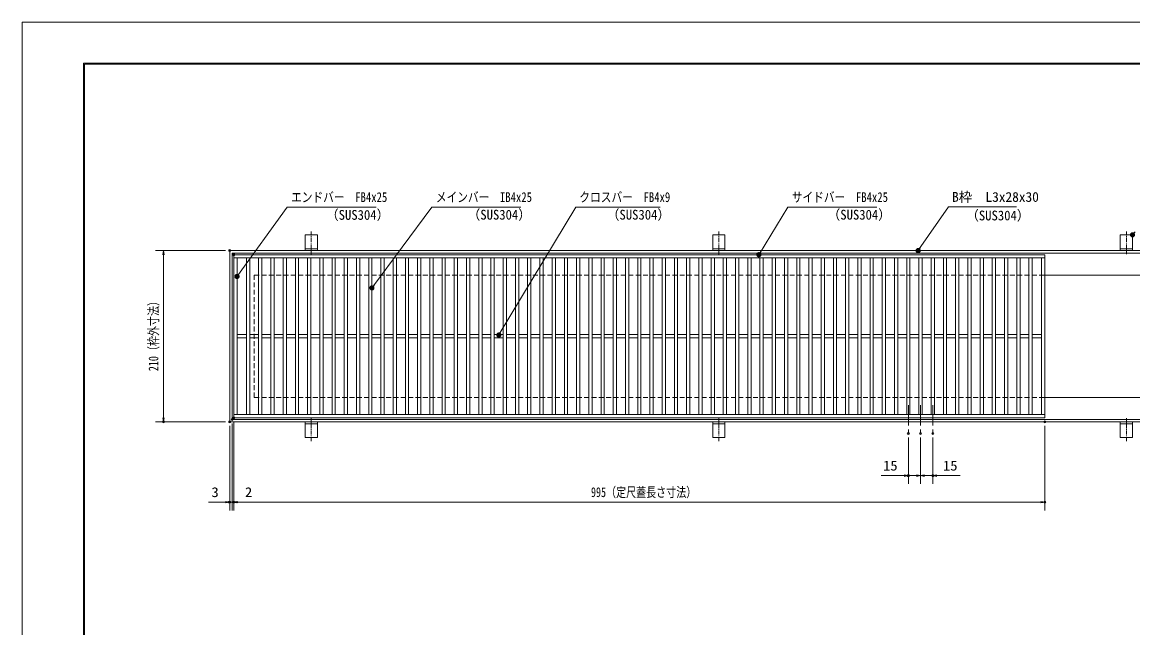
# Model space of a CAD drawing. Units: millimetres, scale not verified. Extents: x -1050 to 1050, y -742 to 742.
# Drawn here: x -1050 to 312, y 0 to 742 of the extents above; entities that cross this region are included whole.
import ezdxf
from ezdxf.enums import TextEntityAlignment as Align

# ---------------------------------------------------------------- set-up
doc = ezdxf.new("R2010")
doc.units = ezdxf.units.MM
doc.header["$LTSCALE"] = 5
doc.header["$PDMODE"] = 32
doc.header["$PDSIZE"] = 2.5
doc.linetypes.add('CHAIN1', pattern=[8, 5, -1, 1, -1])
doc.linetypes.add('DASHED1', pattern=[1.8, 1.2, -0.6])
for name, color, linetype, lineweight in [('0-0_7-図\u3000枠', 4, 'Continuous', 9), ('0-1_アンカー', 7, 'Continuous', 9), ('0-2_枠', 7, 'Continuous', 9), ('0-3_寸法注釈', 2, 'Continuous', 9), ('0-4_0', 2, 'Continuous', 9), ('0-5_DEFPOINTS', 134, 'Continuous', 9), ('0-6_蓋', 5, 'Continuous', 9), ('0-8_中心線', 6, 'CHAIN1', 9), ('0-A_溝開口', 4, 'DASHED1', 9)]:
    doc.layers.add(name, color=color, linetype=linetype, lineweight=lineweight)
doc.styles.add('ＭＳ ゴシック', font='')
doc.styles.get('ＭＳ ゴシック').set_extended_font_data('MS Gothic')

# ---------------------------------------------------------------- blocks, each defined once
blk = doc.blocks.new('A$C5D7C781A')
at = {"layer": '0-1_アンカー', "color": 6, "linetype": 'CHAIN1'}
blk.add_line((37.5, 140.11), (37.5, 0), dxfattribs=at)
at = {"layer": '0-1_アンカー'}
for p, q in [((0, 118.78), (0, 22.26)), ((0, 118.78), (75, 118.78)), ((75, 118.78), (75, 22.26)), ((75, 33.76), (0, 33.76)), ((0, 22.26), (75, 22.26))]:
    blk.add_line(p, q, dxfattribs=at)
blk = doc.blocks.new('_OPEN')
at = {"layer": '0-4_0'}
blk.add_line((0, 0), (-5, 0), dxfattribs=at)
blk.add_lwpolyline([(-5, 0.833), (0, 0), (-5, -0.833)], dxfattribs=at)
blk = doc.blocks.new('_Dot')
at = {"layer": '0-4_0'}
for p, q in [((-2.5, 0), (-5, 0)), ((2.445, 0.5), (-2.445, 0.5)), ((1.997, 1.5), (-1.997, 1.5)), ((2.289, -0.995), (-2.289, -0.995)), ((1.499, -1.995), (-1.499, -1.995))]:
    blk.add_line(p, q, dxfattribs=at)
for points in [[(2.5, 0), (2.48, 0.313), (2.421, 0.622), (2.324, 0.92), (2.191, 1.204), (2.023, 1.469), (1.822, 1.711), (1.594, 1.926), (1.34, 2.111), (1.064, 2.262), (0.773, 2.378), (0.468, 2.456), (0.157, 2.495), (-0.157, 2.495), (-0.468, 2.456), (-0.773, 2.378), (-1.064, 2.262), (-1.34, 2.111), (-1.594, 1.926), (-1.822, 1.711), (-2.023, 1.469), (-2.191, 1.204), (-2.324, 0.92), (-2.421, 0.622), (-2.48, 0.313), (-2.5, 0), (0, 0)], [(-2.5, 0), (-2.48, -0.313), (-2.421, -0.622), (-2.324, -0.92), (-2.191, -1.204), (-2.023, -1.469), (-1.822, -1.711), (-1.594, -1.926), (-1.34, -2.111), (-1.064, -2.262), (-0.773, -2.378), (-0.468, -2.456), (-0.157, -2.495), (0.157, -2.495), (0.468, -2.456), (0.773, -2.378), (1.064, -2.262), (1.34, -2.111), (1.594, -1.926), (1.822, -1.711), (2.023, -1.469), (2.191, -1.204), (2.324, -0.92), (2.421, -0.622), (2.48, -0.313), (2.5, 0), (0, 0)]]:
    blk.add_lwpolyline(points, close=True, dxfattribs=at)

msp = doc.modelspace()

# ---------------------------------------------------------------- linework, layer by layer
at = {"layer": '0-0_7-図\u3000枠'}
for p, q in [((-975, -692.5), (-975, 692.5)), ((-973.75, -691.25), (-973.75, 691.25)), ((-973.75, 691.25), (998.75, 691.25))]:
    msp.add_line(p, q, dxfattribs=at)
msp.add_lwpolyline([(-975, 692.5), (1000, 692.5), (1000, -692.5)], dxfattribs=at)
at = {"layer": '0-2_枠'}
for p, q in [((-795.45, 462.475), (409.55, 462.475)), ((-795.45, 462.475), (-795.45, 252.475)), ((-792.45, 459.475), (407.714, 459.475)), ((-792.45, 459.475), (-792.45, 255.475)), ((204.55, 432.475), (409.55, 432.475)), ((204.55, 282.475), (409.55, 282.475)), ((-795.45, 252.475), (409.55, 252.475)), ((-792.45, 255.475), (411.386, 255.475))]:
    msp.add_line(p, q, dxfattribs=at)
at = {"layer": '0-3_寸法注釈'}
for p, q in [((-800.45, 462.475), (-886.669, 462.475)), ((-876.669, 457.475), (-876.669, 257.475)), ((-800.45, 252.475), (-886.669, 252.475)), ((-795.45, 247.475), (-795.45, 143.953)), ((-792.45, 250.475), (-792.45, 143.953)), ((-792.45, 250.475), (-792.45, 143.953)), ((-790.45, 252.475), (-790.45, 143.953)), ((-790.45, 252.475), (-790.45, 143.953)), ((204.55, 247.475), (204.55, 143.953)), ((37.05, 233.328), (37.05, 176.522)), ((52.05, 233.328), (52.05, 176.522)), ((52.05, 233.328), (52.05, 176.522)), ((67.05, 233.328), (67.05, 176.522)), ((32.05, 186.522), (3.513, 186.522)), ((52.05, 186.522), (37.05, 186.522)), ((47.05, 186.522), (42.05, 186.522)), ((52.05, 186.522), (67.05, 186.522)), ((57.05, 186.522), (62.05, 186.522)), ((72.05, 186.522), (100.587, 186.522)), ((-800.45, 153.953), (-821.563, 153.953)), ((-797.45, 153.953), (-802.45, 153.953)), ((-792.45, 153.953), (-795.45, 153.953)), ((-792.45, 153.953), (-790.45, 153.953)), ((-787.45, 153.953), (-782.45, 153.953)), ((-785.45, 153.953), (199.55, 153.953)), ((-785.45, 153.953), (-764.337, 153.953))]:
    msp.add_line(p, q, dxfattribs=at)
for points in [[(-615.707, 515.749), (-724.931, 515.749), (-785.857, 431.667)], [(-438.147, 515.749), (-547.371, 515.749), (-620.349, 417.453)], [(-267.513, 515.749), (-370.72, 515.749), (-464.747, 359.829)], [(-1.475, 515.749), (-110.699, 515.749), (-145.749, 458.322)], [(169.797, 515.968), (86.447, 515.968), (49.664, 463.288)]]:
    msp.add_lwpolyline(points, dxfattribs=at)
at = {"layer": '0-5_DEFPOINTS'}
msp.add_lwpolyline([(-1050, -742.5), (-1050, 742.5), (1050, 742.5), (1050, -742.5)], close=True, dxfattribs=at)
for p in [(-795.45, 462.475), (-876.669, 252.475), (-795.45, 252.475), (-795.45, 252.475), (-792.45, 255.475), (-790.45, 257.475), (204.55, 252.475), (37.05, 238.328), (52.05, 238.328), (67.05, 238.328), (37.05, 186.522), (67.05, 186.522), (-795.45, 153.953), (-790.45, 153.953), (204.55, 153.953)]:
    msp.add_point(p, dxfattribs=at)
at = {"layer": '0-6_蓋'}
for p, q in [((204.55, 457.475), (-790.45, 457.475)), ((-790.45, 257.475), (-790.45, 457.475)), ((204.55, 453.475), (-790.45, 453.475)), ((-786.45, 261.475), (-786.45, 453.475)), ((-774.95, 453.475), (-774.95, 261.475)), ((-770.95, 453.475), (-770.95, 261.475)), ((-759.95, 453.475), (-759.95, 261.475)), ((-755.95, 453.475), (-755.95, 261.475)), ((-744.95, 453.475), (-744.95, 261.475)), ((-740.95, 453.475), (-740.95, 261.475)), ((-729.95, 453.475), (-729.95, 261.475)), ((-725.95, 453.475), (-725.95, 261.475)), ((-714.95, 453.475), (-714.95, 261.475)), ((-710.95, 453.475), (-710.95, 261.475)), ((-699.95, 453.475), (-699.95, 261.475)), ((-695.95, 453.475), (-695.95, 261.475)), ((-684.95, 453.475), (-684.95, 261.475)), ((-680.95, 453.475), (-680.95, 261.475)), ((-669.95, 453.475), (-669.95, 261.475)), ((-665.95, 453.475), (-665.95, 261.475)), ((-654.95, 453.475), (-654.95, 261.475)), ((-650.95, 453.475), (-650.95, 261.475)), ((-639.95, 453.475), (-639.95, 261.475)), ((-635.95, 453.475), (-635.95, 261.475)), ((-624.95, 453.475), (-624.95, 261.475)), ((-620.95, 453.475), (-620.95, 261.475)), ((-609.95, 453.475), (-609.95, 261.475)), ((-605.95, 453.475), (-605.95, 261.475)), ((-594.95, 453.475), (-594.95, 261.475)), ((-590.95, 453.475), (-590.95, 261.475)), ((-579.95, 453.475), (-579.95, 261.475)), ((-575.95, 453.475), (-575.95, 261.475)), ((-564.95, 453.475), (-564.95, 261.475)), ((-560.95, 453.475), (-560.95, 261.475)), ((-549.95, 453.475), (-549.95, 261.475)), ((-545.95, 453.475), (-545.95, 261.475)), ((-534.95, 453.475), (-534.95, 261.475)), ((-530.95, 453.475), (-530.95, 261.475)), ((-519.95, 453.475), (-519.95, 261.475)), ((-515.95, 453.475), (-515.95, 261.475)), ((-504.95, 453.475), (-504.95, 261.475)), ((-500.95, 453.475), (-500.95, 261.475)), ((-489.95, 453.475), (-489.95, 261.475)), ((-485.95, 453.475), (-485.95, 261.475)), ((-474.95, 453.475), (-474.95, 261.475)), ((-470.95, 453.475), (-470.95, 261.475)), ((-459.95, 453.475), (-459.95, 261.475)), ((-455.95, 453.475), (-455.95, 261.475)), ((-444.95, 453.475), (-444.95, 261.475)), ((-440.95, 453.475), (-440.95, 261.475)), ((-429.95, 453.475), (-429.95, 261.475)), ((-425.95, 453.475), (-425.95, 261.475)), ((-414.95, 453.475), (-414.95, 261.475)), ((-410.95, 453.475), (-410.95, 261.475)), ((-399.95, 453.475), (-399.95, 261.475)), ((-395.95, 453.475), (-395.95, 261.475)), ((-384.95, 453.475), (-384.95, 261.475)), ((-380.95, 453.475), (-380.95, 261.475)), ((-369.95, 453.475), (-369.95, 261.475)), ((-365.95, 453.475), (-365.95, 261.475)), ((-354.95, 453.475), (-354.95, 261.475)), ((-350.95, 453.475), (-350.95, 261.475)), ((-339.95, 453.475), (-339.95, 261.475)), ((-335.95, 453.475), (-335.95, 261.475)), ((-324.95, 453.475), (-324.95, 261.475)), ((-320.95, 453.475), (-320.95, 261.475)), ((-309.95, 453.475), (-309.95, 261.475)), ((-305.95, 453.475), (-305.95, 261.475)), ((-294.95, 453.475), (-294.95, 261.475)), ((-290.95, 453.475), (-290.95, 261.475)), ((-279.95, 453.475), (-279.95, 261.475)), ((-275.95, 453.475), (-275.95, 261.475)), ((-264.95, 453.475), (-264.95, 261.475)), ((-260.95, 453.475), (-260.95, 261.475)), ((-249.95, 453.475), (-249.95, 261.475)), ((-245.95, 453.475), (-245.95, 261.475)), ((-234.95, 453.475), (-234.95, 261.475)), ((-230.95, 453.475), (-230.95, 261.475)), ((-219.95, 453.475), (-219.95, 261.475)), ((-215.95, 453.475), (-215.95, 261.475)), ((-204.95, 453.475), (-204.95, 261.475)), ((-200.95, 453.475), (-200.95, 261.475)), ((-189.95, 453.475), (-189.95, 261.475)), ((-185.95, 453.475), (-185.95, 261.475)), ((-174.95, 453.475), (-174.95, 261.475)), ((-170.95, 453.475), (-170.95, 261.475)), ((-159.95, 453.475), (-159.95, 261.475)), ((-155.95, 453.475), (-155.95, 261.475)), ((-144.95, 453.475), (-144.95, 261.475)), ((-140.95, 453.475), (-140.95, 261.475)), ((-129.95, 453.475), (-129.95, 261.475)), ((-125.95, 453.475), (-125.95, 261.475)), ((-114.95, 453.475), (-114.95, 261.475)), ((-110.95, 453.475), (-110.95, 261.475)), ((-99.95, 453.475), (-99.95, 261.475)), ((-95.95, 453.475), (-95.95, 261.475)), ((-84.95, 453.475), (-84.95, 261.475)), ((-80.95, 453.475), (-80.95, 261.475)), ((-69.95, 453.475), (-69.95, 261.475)), ((-65.95, 453.475), (-65.95, 261.475)), ((-54.95, 453.475), (-54.95, 261.475)), ((-50.95, 453.475), (-50.95, 261.475)), ((-39.95, 453.475), (-39.95, 261.475)), ((-35.95, 453.475), (-35.95, 261.475)), ((-24.95, 453.475), (-24.95, 261.475)), ((-20.95, 453.475), (-20.95, 261.475)), ((-9.95, 453.475), (-9.95, 261.475)), ((-5.95, 453.475), (-5.95, 261.475)), ((5.05, 453.475), (5.05, 261.475)), ((9.05, 453.475), (9.05, 261.475)), ((20.05, 453.475), (20.05, 261.475)), ((24.05, 453.475), (24.05, 261.475)), ((35.05, 453.475), (35.05, 261.475)), ((39.05, 453.475), (39.05, 261.475)), ((50.05, 453.475), (50.05, 261.475)), ((54.05, 453.475), (54.05, 261.475)), ((65.05, 453.475), (65.05, 261.475)), ((69.05, 453.475), (69.05, 261.475)), ((80.05, 453.475), (80.05, 261.475)), ((84.05, 453.475), (84.05, 261.475)), ((95.05, 453.475), (95.05, 261.475)), ((99.05, 453.475), (99.05, 261.475)), ((110.05, 453.475), (110.05, 261.475)), ((114.05, 453.475), (114.05, 261.475)), ((125.05, 453.475), (125.05, 261.475)), ((129.05, 453.475), (129.05, 261.475)), ((140.05, 453.475), (140.05, 261.475)), ((144.05, 453.475), (144.05, 261.475)), ((155.05, 453.475), (155.05, 261.475)), ((159.05, 453.475), (159.05, 261.475)), ((170.05, 453.475), (170.05, 261.475)), ((174.05, 453.475), (174.05, 261.475)), ((185.05, 453.475), (185.05, 261.475)), ((189.05, 453.475), (189.05, 261.475)), ((200.55, 261.475), (200.55, 453.475)), ((204.55, 257.475), (204.55, 457.475)), ((-774.95, 359.475), (-786.45, 359.475)), ((-774.95, 355.475), (-786.45, 355.475)), ((-759.95, 359.475), (-770.95, 359.475)), ((-759.95, 355.475), (-770.95, 355.475)), ((-744.95, 359.475), (-755.95, 359.475)), ((-744.95, 355.475), (-755.95, 355.475)), ((-729.95, 359.475), (-740.95, 359.475)), ((-729.95, 355.475), (-740.95, 355.475)), ((-714.95, 359.475), (-725.95, 359.475)), ((-714.95, 355.475), (-725.95, 355.475)), ((-699.95, 359.475), (-710.95, 359.475)), ((-699.95, 355.475), (-710.95, 355.475)), ((-684.95, 359.475), (-695.95, 359.475)), ((-684.95, 355.475), (-695.95, 355.475)), ((-669.95, 359.475), (-680.95, 359.475)), ((-669.95, 355.475), (-680.95, 355.475)), ((-654.95, 359.475), (-665.95, 359.475)), ((-654.95, 355.475), (-665.95, 355.475)), ((-639.95, 359.475), (-650.95, 359.475)), ((-639.95, 355.475), (-650.95, 355.475)), ((-624.95, 359.475), (-635.95, 359.475)), ((-624.95, 355.475), (-635.95, 355.475)), ((-609.95, 359.475), (-620.95, 359.475)), ((-609.95, 355.475), (-620.95, 355.475)), ((-594.95, 359.475), (-605.95, 359.475)), ((-594.95, 355.475), (-605.95, 355.475)), ((-579.95, 359.475), (-590.95, 359.475)), ((-579.95, 355.475), (-590.95, 355.475)), ((-564.95, 359.475), (-575.95, 359.475)), ((-564.95, 355.475), (-575.95, 355.475)), ((-549.95, 359.475), (-560.95, 359.475)), ((-549.95, 355.475), (-560.95, 355.475)), ((-534.95, 359.475), (-545.95, 359.475)), ((-534.95, 355.475), (-545.95, 355.475)), ((-519.95, 359.475), (-530.95, 359.475)), ((-519.95, 355.475), (-530.95, 355.475)), ((-504.95, 359.475), (-515.95, 359.475)), ((-504.95, 355.475), (-515.95, 355.475)), ((-489.95, 359.475), (-500.95, 359.475)), ((-489.95, 355.475), (-500.95, 355.475)), ((-474.95, 359.475), (-485.95, 359.475)), ((-474.95, 355.475), (-485.95, 355.475)), ((-459.95, 359.475), (-470.95, 359.475)), ((-459.95, 355.475), (-470.95, 355.475)), ((-444.95, 359.475), (-455.95, 359.475)), ((-444.95, 355.475), (-455.95, 355.475)), ((-429.95, 359.475), (-440.95, 359.475)), ((-429.95, 355.475), (-440.95, 355.475)), ((-414.95, 359.475), (-425.95, 359.475)), ((-414.95, 355.475), (-425.95, 355.475)), ((-399.95, 359.475), (-410.95, 359.475)), ((-399.95, 355.475), (-410.95, 355.475)), ((-384.95, 359.475), (-395.95, 359.475)), ((-384.95, 355.475), (-395.95, 355.475)), ((-369.95, 359.475), (-380.95, 359.475)), ((-369.95, 355.475), (-380.95, 355.475)), ((-354.95, 359.475), (-365.95, 359.475)), ((-354.95, 355.475), (-365.95, 355.475)), ((-339.95, 359.475), (-350.95, 359.475)), ((-339.95, 355.475), (-350.95, 355.475)), ((-324.95, 359.475), (-335.95, 359.475)), ((-324.95, 355.475), (-335.95, 355.475)), ((-309.95, 359.475), (-320.95, 359.475)), ((-309.95, 355.475), (-320.95, 355.475)), ((-294.95, 359.475), (-305.95, 359.475)), ((-294.95, 355.475), (-305.95, 355.475)), ((-290.95, 359.475), (-279.95, 359.475)), ((-290.95, 355.475), (-279.95, 355.475)), ((-275.95, 359.475), (-264.95, 359.475)), ((-275.95, 355.475), (-264.95, 355.475)), ((-260.95, 359.475), (-249.95, 359.475)), ((-260.95, 355.475), (-249.95, 355.475)), ((-245.95, 359.475), (-234.95, 359.475)), ((-245.95, 355.475), (-234.95, 355.475)), ((-230.95, 359.475), (-219.95, 359.475)), ((-230.95, 355.475), (-219.95, 355.475)), ((-215.95, 359.475), (-204.95, 359.475)), ((-215.95, 355.475), (-204.95, 355.475)), ((-200.95, 359.475), (-189.95, 359.475)), ((-200.95, 355.475), (-189.95, 355.475)), ((-185.95, 359.475), (-174.95, 359.475)), ((-185.95, 355.475), (-174.95, 355.475)), ((-170.95, 359.475), (-159.95, 359.475)), ((-170.95, 355.475), (-159.95, 355.475)), ((-155.95, 359.475), (-144.95, 359.475)), ((-155.95, 355.475), (-144.95, 355.475)), ((-140.95, 359.475), (-129.95, 359.475)), ((-140.95, 355.475), (-129.95, 355.475)), ((-125.95, 359.475), (-114.95, 359.475)), ((-125.95, 355.475), (-114.95, 355.475)), ((-110.95, 359.475), (-99.95, 359.475)), ((-110.95, 355.475), (-99.95, 355.475)), ((-95.95, 359.475), (-84.95, 359.475)), ((-95.95, 355.475), (-84.95, 355.475)), ((-80.95, 359.475), (-69.95, 359.475)), ((-80.95, 355.475), (-69.95, 355.475)), ((-65.95, 359.475), (-54.95, 359.475)), ((-65.95, 355.475), (-54.95, 355.475)), ((-50.95, 359.475), (-39.95, 359.475)), ((-50.95, 355.475), (-39.95, 355.475)), ((-35.95, 359.475), (-24.95, 359.475)), ((-35.95, 355.475), (-24.95, 355.475)), ((-20.95, 359.475), (-9.95, 359.475)), ((-20.95, 355.475), (-9.95, 355.475)), ((-5.95, 359.475), (5.05, 359.475)), ((-5.95, 355.475), (5.05, 355.475)), ((9.05, 359.475), (20.05, 359.475)), ((9.05, 355.475), (20.05, 355.475)), ((24.05, 359.475), (35.05, 359.475)), ((24.05, 355.475), (35.05, 355.475)), ((39.05, 359.475), (50.05, 359.475)), ((39.05, 355.475), (50.05, 355.475)), ((54.05, 359.475), (65.05, 359.475)), ((54.05, 355.475), (65.05, 355.475)), ((69.05, 359.475), (80.05, 359.475)), ((69.05, 355.475), (80.05, 355.475)), ((84.05, 359.475), (95.05, 359.475)), ((84.05, 355.475), (95.05, 355.475)), ((99.05, 359.475), (110.05, 359.475)), ((99.05, 355.475), (110.05, 355.475)), ((114.05, 359.475), (125.05, 359.475)), ((114.05, 355.475), (125.05, 355.475)), ((129.05, 359.475), (140.05, 359.475)), ((129.05, 355.475), (140.05, 355.475)), ((144.05, 359.475), (155.05, 359.475)), ((144.05, 355.475), (155.05, 355.475)), ((159.05, 359.475), (170.05, 359.475)), ((159.05, 355.475), (170.05, 355.475)), ((174.05, 359.475), (185.05, 359.475)), ((174.05, 355.475), (185.05, 355.475)), ((189.05, 359.475), (200.55, 359.475)), ((189.05, 355.475), (200.55, 355.475)), ((-790.45, 261.475), (204.55, 261.475)), ((-790.45, 257.475), (204.55, 257.475))]:
    msp.add_line(p, q, dxfattribs=at)
at = {"layer": '0-6_蓋', "color": 7}
for p in [(-790.45, 457.475), (-790.45, 257.475)]:
    msp.add_point(p, dxfattribs=at)
at = {"layer": '0-8_中心線'}
for p, q in [((37.05, 272.969), (37.05, 238.328)), ((52.05, 272.969), (52.05, 238.328)), ((67.05, 272.969), (67.05, 238.328))]:
    msp.add_line(p, q, dxfattribs=at)
at = {"layer": '0-A_溝開口'}
for p, q in [((-765.45, 432.475), (204.55, 432.475)), ((-765.45, 432.475), (-765.45, 282.475)), ((-765.45, 282.475), (204.55, 282.475))]:
    msp.add_line(p, q, dxfattribs=at)

# ---------------------------------------------------------------- block references
at = {"layer": '0-1_アンカー', "xscale": 0.2, "yscale": 0.2}
for p in [(-702.95, 458.023), (-202.95, 458.023), (297.05, 458.023)]:
    msp.add_blockref('A$C5D7C781A', p, dxfattribs=at)
at = {"layer": '0-1_アンカー', "xscale": -0.2, "yscale": 0.2, "rotation": 180}
for p in [(-702.95, 256.927), (-202.95, 256.927), (297.05, 256.927)]:
    msp.add_blockref('A$C5D7C781A', p, dxfattribs=at)
at = {"layer": '0-3_寸法注釈'}
for name, p, rotation in [('_Dot', (312.05, 481.779), 229.33113), ('_Dot', (49.081, 462.475), 234.35189), ('_OPEN', (-876.669, 462.475), 90), ('_Dot', (-146.281, 457.475), 237.88131), ('_Dot', (-786.45, 430.862), 233.62864), ('_Dot', (-620.95, 416.654), 233.03484), ('_Dot', (-465.268, 358.975), 238.63944), ('_OPEN', (-876.669, 252.475), 270), ('_OPEN', (52.05, 186.522), 180), ('_OPEN', (67.05, 186.522), 180), ('_OPEN', (-792.45, 153.953), 180), ('_OPEN', (-790.45, 153.953), 180), ('_OPEN', (-790.45, 153.953), 180)]:
    msp.add_blockref(name, p, dxfattribs=dict(at, rotation=rotation))
for p in [(37.05, 186.522), (52.05, 186.522), (-795.45, 153.953), (-792.45, 153.953), (204.55, 153.953)]:
    msp.add_blockref('_OPEN', p, dxfattribs=at)

# ---------------------------------------------------------------- texts
at = {"layer": '0-3_寸法注釈', "color": 7, "style": 'ＭＳ ゴシック'}
for s, height, width, p in [('エンドバー\u3000FB4x25', 12.02, 0.8, (-720.154, 518.436)), ('メインバー\u3000IB4x25', 12.02, 0.8, (-542.594, 518.436)), ('クロスバー\u3000FB4x9', 12.03, 0.8, (-366.554, 518.436)), ('サイドバー\u3000FB4x25', 12.02, 0.8, (-105.921, 518.436)), ('（SUS304）', 12.02, 0.95, (-677.407, 496.644)), ('（SUS304）', 12.02, 0.95, (-503.663, 496.881)), ('（SUS304）', 12.02, 0.95, (-332.951, 496.881)), ('（SUS304）', 12.02, 0.95, (-62.079, 496.881)), ('（SUS304）', 12.02, 0.95, (107.958, 495.919)), ('15', 12.02, 1.1, (5.893, 189.209)), ('15', 12.02, 1.1, (79.43, 189.209)), ('3', 12.02, 1.1, (-817.873, 156.64)), ('2', 12.02, 1.1, (-776.76, 156.64)), ('995（定尺蓋長さ寸法）', 12.03, 0.75, (-352.249, 156.64))]:
    msp.add_text(s, height=height, dxfattribs=dict(at, width=width)).set_placement(p, align=Align.BOTTOM_LEFT)
msp.add_text('B枠\u3000L3x28x30', height=12.03, dxfattribs=at).set_placement((90.7, 518.655), align=Align.BOTTOM_LEFT)
at = {"layer": '0-3_寸法注釈', "color": 7, "style": 'ＭＳ ゴシック', "width": 0.75}
msp.add_text('210（枠外寸法）', height=12.02, rotation=90, dxfattribs=at).set_placement((-879.356, 314.682), align=Align.BOTTOM_LEFT)

doc.saveas('drawing.dxf')
